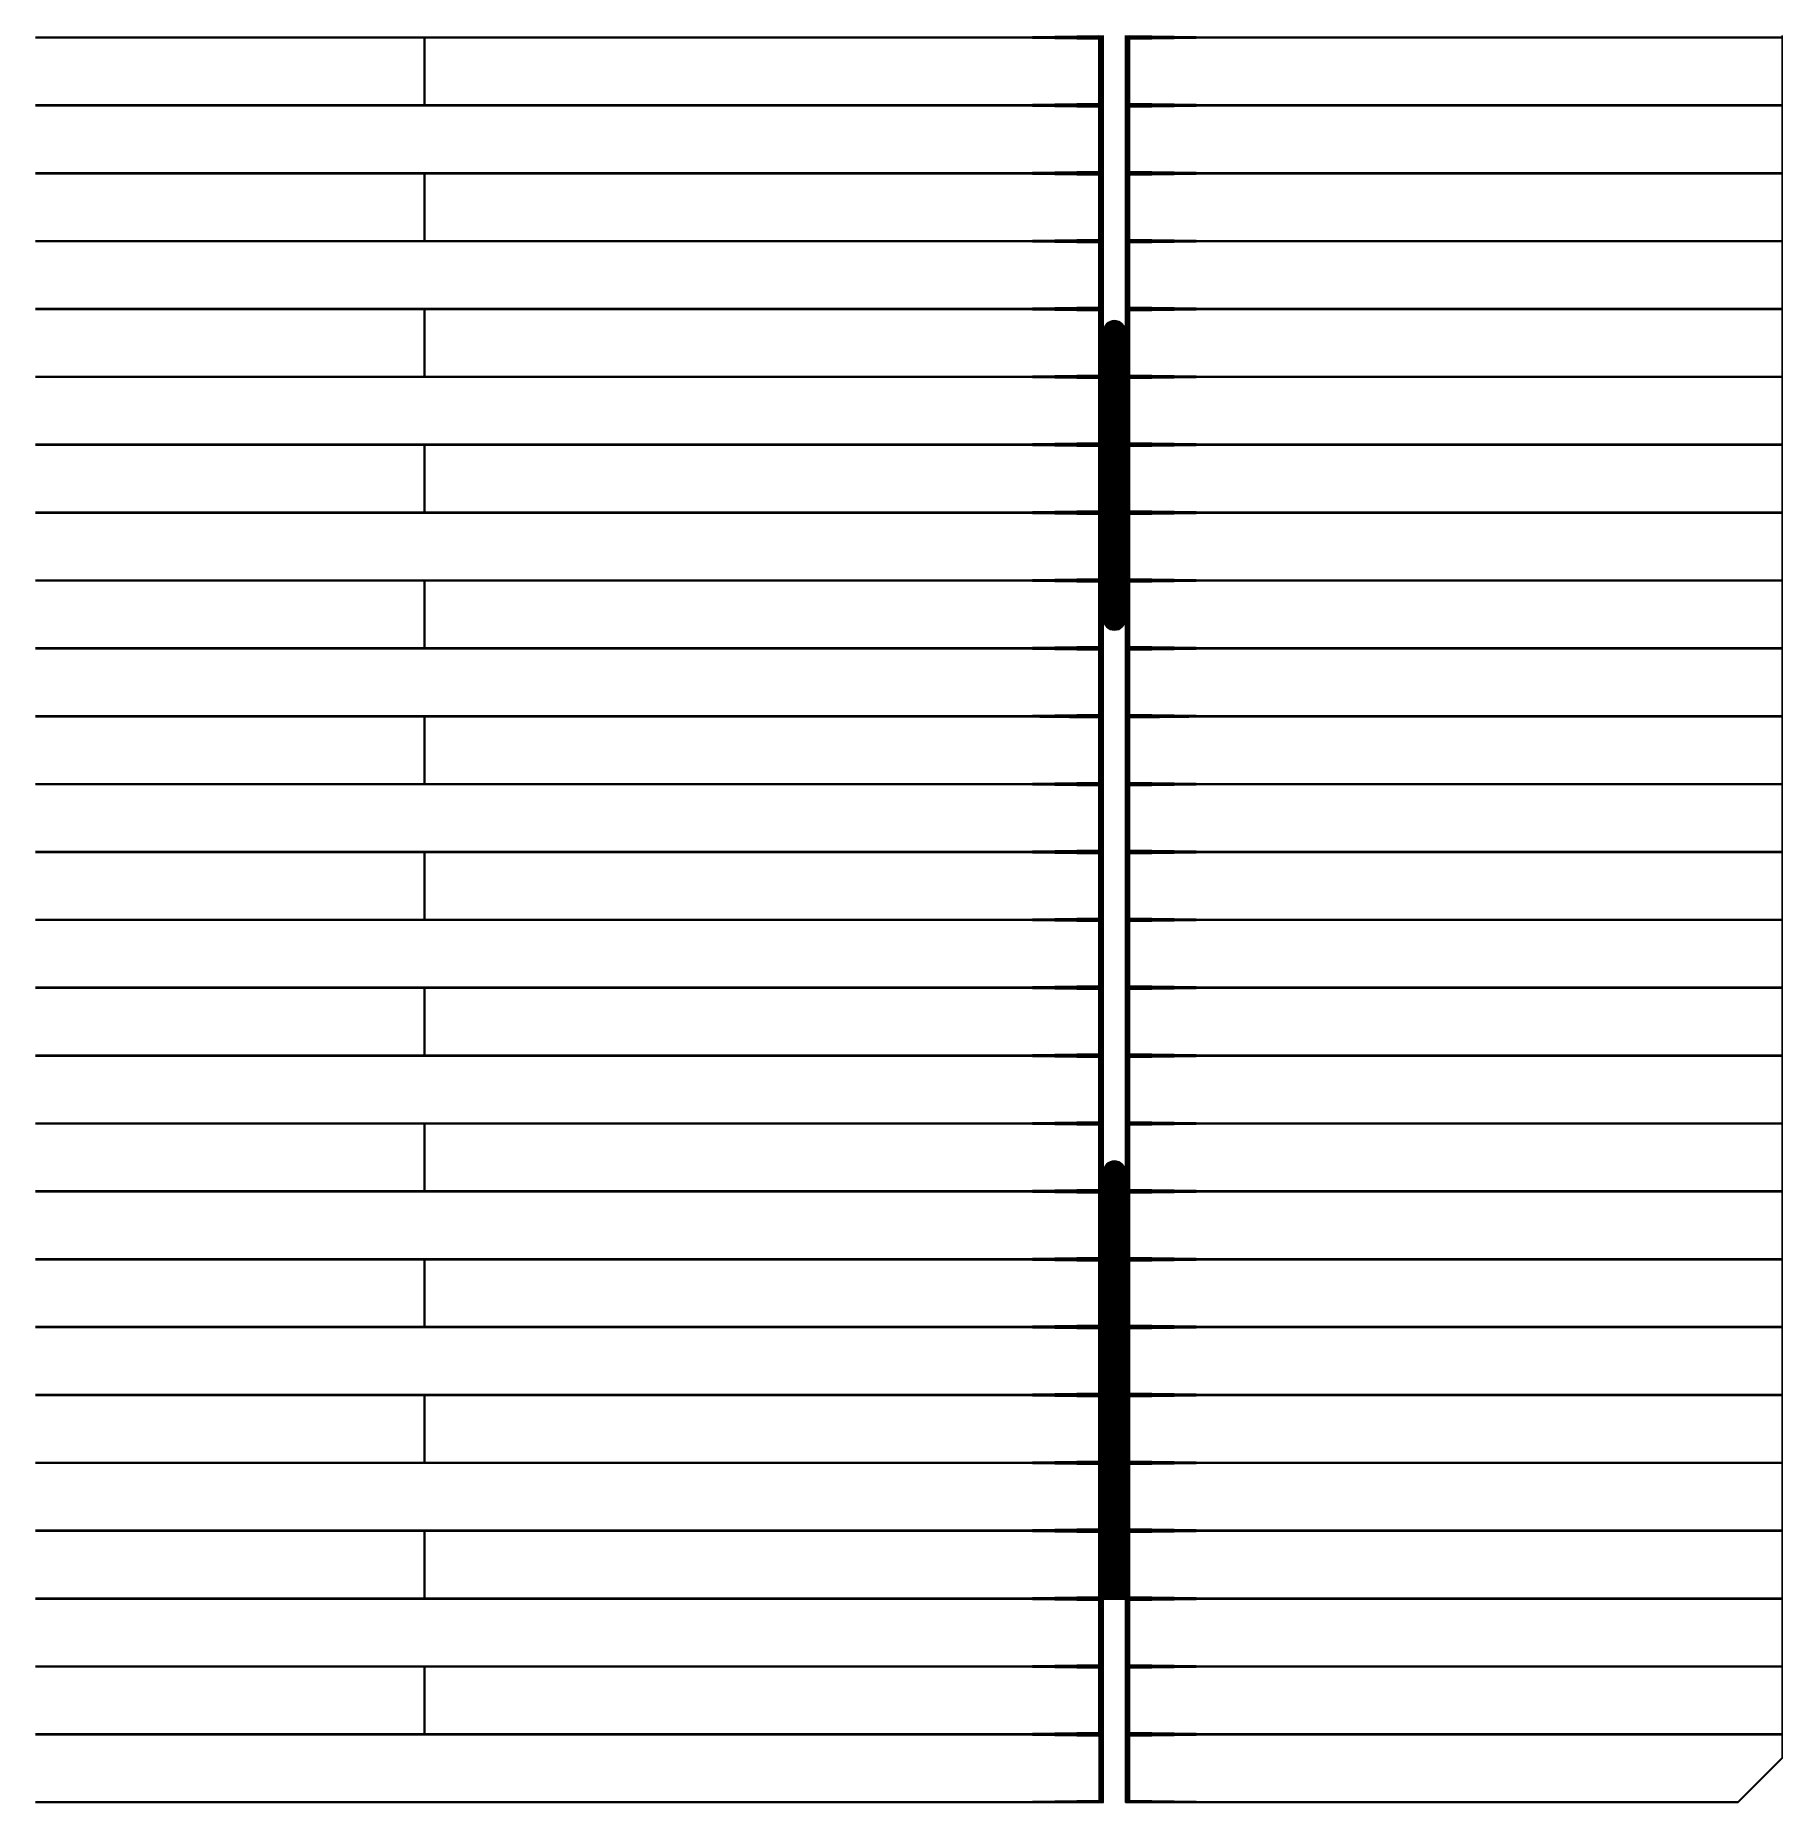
# Model space of a CAD drawing. Header units: millimetres. Extents: x 1263.9 to 1303.4, y 378.9 to 418.8.
import ezdxf

# ---------------------------------------------------------------- set-up
doc = ezdxf.new("R2010")
doc.units = ezdxf.units.MM
for name, color, linetype in [('主栅', 6, 'Continuous'), ('外围', 7, 'Continuous'), ('细栅', 7, 'Continuous')]:
    doc.layers.add(name, color=color, linetype=linetype)

msp = doc.modelspace()

# ---------------------------------------------------------------- linework, layer by layer
at = {"layer": '主栅', "color": 0}
for p, q in [((1287.927, 378.887), (1287.927, 418.847)), ((1287.937, 378.887), (1287.937, 418.847)), ((1287.947, 378.887), (1287.947, 418.847)), ((1287.957, 378.887), (1287.957, 418.847)), ((1287.967, 378.887), (1287.967, 418.847)), ((1287.977, 378.887), (1287.977, 418.847)), ((1287.987, 378.887), (1287.987, 418.847)), ((1287.997, 378.887), (1287.997, 418.847)), ((1288.007, 378.887), (1288.007, 418.847)), ((1288.517, 378.887), (1288.517, 418.847)), ((1288.527, 378.887), (1288.527, 418.847)), ((1288.537, 378.887), (1288.537, 418.847)), ((1288.547, 378.887), (1288.547, 418.847)), ((1288.557, 378.887), (1288.557, 418.847)), ((1288.567, 378.887), (1288.567, 418.847)), ((1288.577, 378.887), (1288.577, 418.847)), ((1288.587, 378.887), (1288.587, 418.847)), ((1288.597, 378.887), (1288.597, 418.847)), ((1288.607, 378.887), (1288.607, 418.847)), ((1287.917, 378.887), (1287.917, 378.937)), ((1287.917, 378.887), (1287.917, 378.937)), ((1288.617, 378.887), (1288.617, 378.937)), ((1288.617, 378.887), (1288.617, 378.937))]:
    msp.add_line(p, q, dxfattribs=at)
at = {"layer": '主栅', "color": 0, "lineweight": 0}
for p, q in [((1288.207, 412.39), (1288.207, 405.404)), ((1288.217, 412.392), (1288.217, 405.402)), ((1288.227, 412.394), (1288.227, 405.4)), ((1288.237, 412.395), (1288.237, 405.399)), ((1288.247, 412.396), (1288.247, 405.398)), ((1288.257, 412.397), (1288.257, 405.397)), ((1288.267, 412.397), (1288.267, 405.397)), ((1288.277, 412.397), (1288.277, 405.397)), ((1288.287, 412.396), (1288.287, 405.398)), ((1288.297, 412.395), (1288.297, 405.399)), ((1288.307, 412.394), (1288.307, 405.4)), ((1288.317, 412.392), (1288.317, 405.402)), ((1288.327, 412.39), (1288.327, 405.404)), ((1288.017, 412.147), (1288.017, 405.647)), ((1288.017, 412.147), (1288.017, 405.647)), ((1288.017, 412.147), (1288.017, 405.647)), ((1288.017, 412.147), (1288.017, 405.647)), ((1288.017, 412.147), (1288.017, 405.647)), ((1288.017, 412.147), (1288.017, 405.647)), ((1288.027, 412.217), (1288.027, 405.577)), ((1288.037, 412.245), (1288.037, 405.549)), ((1288.047, 412.266), (1288.047, 405.528)), ((1288.057, 412.283), (1288.057, 405.512)), ((1288.067, 412.297), (1288.067, 405.497)), ((1288.077, 412.31), (1288.077, 405.485)), ((1288.087, 412.321), (1288.087, 405.474)), ((1288.097, 412.33), (1288.097, 405.464)), ((1288.107, 412.339), (1288.107, 405.455)), ((1288.117, 412.347), (1288.117, 405.447)), ((1288.127, 412.354), (1288.127, 405.44)), ((1288.137, 412.361), (1288.137, 405.434)), ((1288.147, 412.366), (1288.147, 405.428)), ((1288.157, 412.372), (1288.157, 405.423)), ((1288.167, 412.376), (1288.167, 405.418)), ((1288.177, 412.38), (1288.177, 405.414)), ((1288.187, 412.384), (1288.187, 405.41)), ((1288.197, 412.387), (1288.197, 405.407)), ((1288.337, 412.387), (1288.337, 405.407)), ((1288.347, 412.384), (1288.347, 405.41)), ((1288.357, 412.38), (1288.357, 405.414)), ((1288.367, 412.376), (1288.367, 405.418)), ((1288.377, 412.372), (1288.377, 405.423)), ((1288.387, 412.366), (1288.387, 405.428)), ((1288.397, 412.361), (1288.397, 405.434)), ((1288.407, 412.354), (1288.407, 405.44)), ((1288.417, 412.347), (1288.417, 405.447)), ((1288.427, 412.339), (1288.427, 405.455)), ((1288.437, 412.33), (1288.437, 405.464)), ((1288.447, 412.321), (1288.447, 405.474)), ((1288.457, 412.31), (1288.457, 405.485)), ((1288.467, 412.297), (1288.467, 405.497)), ((1288.477, 412.283), (1288.477, 405.512)), ((1288.487, 412.266), (1288.487, 405.528)), ((1288.497, 412.245), (1288.497, 405.549)), ((1288.507, 412.217), (1288.507, 405.577)), ((1288.517, 412.147), (1288.517, 405.647)), ((1288.517, 412.147), (1288.517, 405.647)), ((1288.517, 405.647), (1288.517, 412.147)), ((1288.517, 405.647), (1288.517, 412.147)), ((1288.517, 405.647), (1288.517, 412.147)), ((1288.517, 405.647), (1288.517, 412.147)), ((1288.517, 405.647), (1288.517, 412.147)), ((1288.027, 393.217), (1288.027, 383.486)), ((1288.037, 393.245), (1288.037, 383.486)), ((1288.047, 393.266), (1288.047, 383.486)), ((1288.057, 393.283), (1288.057, 383.486)), ((1288.067, 393.297), (1288.067, 383.486)), ((1288.077, 393.31), (1288.077, 383.486)), ((1288.087, 393.321), (1288.087, 383.486)), ((1288.097, 393.33), (1288.097, 383.486)), ((1288.107, 393.339), (1288.107, 383.486)), ((1288.117, 393.347), (1288.117, 383.486)), ((1288.127, 393.354), (1288.127, 383.486)), ((1288.137, 393.361), (1288.137, 383.486)), ((1288.147, 393.366), (1288.147, 383.486)), ((1288.157, 393.372), (1288.157, 383.486)), ((1288.167, 393.376), (1288.167, 383.486)), ((1288.177, 393.38), (1288.177, 383.486)), ((1288.187, 393.384), (1288.187, 383.486)), ((1288.197, 393.387), (1288.197, 383.486)), ((1288.207, 393.39), (1288.207, 383.486)), ((1288.217, 393.392), (1288.217, 383.486)), ((1288.227, 393.394), (1288.227, 383.486)), ((1288.237, 393.395), (1288.237, 383.486)), ((1288.247, 393.396), (1288.247, 383.486)), ((1288.257, 393.397), (1288.257, 383.486)), ((1288.267, 393.397), (1288.267, 383.486)), ((1288.277, 393.397), (1288.277, 383.486)), ((1288.287, 393.396), (1288.287, 383.486)), ((1288.297, 393.395), (1288.297, 383.486)), ((1288.307, 393.394), (1288.307, 383.486)), ((1288.317, 393.392), (1288.317, 383.486)), ((1288.327, 393.39), (1288.327, 383.486)), ((1288.337, 393.387), (1288.337, 383.486)), ((1288.347, 393.384), (1288.347, 383.486)), ((1288.357, 393.38), (1288.357, 383.486)), ((1288.367, 393.376), (1288.367, 383.486)), ((1288.377, 393.372), (1288.377, 383.486)), ((1288.387, 393.366), (1288.387, 383.486)), ((1288.397, 393.361), (1288.397, 383.486)), ((1288.407, 393.354), (1288.407, 383.486)), ((1288.417, 393.347), (1288.417, 383.486)), ((1288.427, 393.339), (1288.427, 383.486)), ((1288.437, 393.33), (1288.437, 383.486)), ((1288.447, 393.321), (1288.447, 383.486)), ((1288.457, 393.31), (1288.457, 383.486)), ((1288.467, 393.297), (1288.467, 383.486)), ((1288.477, 393.283), (1288.477, 383.486)), ((1288.487, 393.266), (1288.487, 383.486)), ((1288.497, 393.245), (1288.497, 383.486)), ((1288.507, 393.217), (1288.507, 383.486)), ((1288.017, 393.147), (1288.017, 383.486)), ((1288.017, 393.147), (1288.017, 383.486)), ((1288.517, 393.147), (1288.517, 383.486)), ((1288.517, 383.486), (1288.517, 393.147)), ((1288.517, 383.486), (1288.517, 393.147))]:
    msp.add_line(p, q, dxfattribs=at)
msp.add_lwpolyline([(1288.517, 418.847), (1288.517, 412.147, 1), (1288.017, 412.147), (1288.017, 418.847)], format="xyb", dxfattribs=at)
msp.add_lwpolyline([(1288.517, 405.647), (1288.517, 393.147, 1), (1288.017, 393.147), (1288.017, 405.647, 1)], format="xyb", close=True, dxfattribs=at)
at = {"layer": '外围', "color": 1}
for p, q in [((1272.667, 418.798), (1272.667, 417.264)), ((1272.667, 415.729), (1272.667, 414.194)), ((1272.667, 412.66), (1272.667, 411.125)), ((1272.667, 409.59), (1272.667, 408.056)), ((1272.667, 406.521), (1272.667, 404.986)), ((1272.667, 403.452), (1272.667, 401.917)), ((1272.667, 400.382), (1272.667, 398.848)), ((1272.667, 397.313), (1272.667, 395.778)), ((1272.667, 394.244), (1272.667, 392.709)), ((1272.667, 391.174), (1272.667, 389.64)), ((1272.667, 388.105), (1272.667, 386.57)), ((1272.667, 385.036), (1272.667, 383.501)), ((1272.667, 381.966), (1272.667, 380.432))]:
    msp.add_line(p, q, dxfattribs=at)
at = {"layer": '外围'}
for p, q in [((1287.584, 378.897), (1287.917, 378.897)), ((1288.95, 378.897), (1288.617, 378.897))]:
    msp.add_line(p, q, dxfattribs=at)
for points in [[(1263.867, 418.808), (1272.667, 418.808), (1285.917, 418.808), (1287.917, 418.838), (1287.917, 418.847)], [(1263.867, 418.788), (1272.657, 418.788), (1272.657, 417.274), (1263.867, 417.274)], [(1287.584, 418.798), (1287.887, 418.798)], [(1288.95, 418.798), (1288.647, 418.798)], [(1263.867, 415.739), (1272.667, 415.739), (1285.917, 415.739), (1287.917, 415.769), (1287.917, 417.224), (1285.917, 417.254), (1272.667, 417.254), (1263.867, 417.254)], [(1287.584, 417.264), (1287.887, 417.264)], [(1288.95, 417.264), (1288.647, 417.264)], [(1263.867, 415.719), (1272.657, 415.719), (1272.657, 414.204), (1263.867, 414.204)], [(1287.584, 415.729), (1287.887, 415.729)], [(1288.95, 415.729), (1288.647, 415.729)], [(1263.867, 412.67), (1272.667, 412.67), (1285.917, 412.67), (1287.917, 412.7), (1287.917, 414.154), (1285.917, 414.184), (1272.667, 414.184), (1263.867, 414.184)], [(1287.584, 414.194), (1287.887, 414.194)], [(1288.95, 414.194), (1288.647, 414.194)], [(1263.867, 412.65), (1272.657, 412.65), (1272.657, 411.135), (1263.867, 411.135)], [(1287.584, 412.66), (1287.887, 412.66)], [(1288.95, 412.66), (1288.647, 412.66)], [(1263.867, 409.6), (1272.667, 409.6), (1285.917, 409.6), (1287.917, 409.63), (1287.917, 411.085), (1285.917, 411.115), (1272.667, 411.115), (1263.867, 411.115)], [(1287.584, 411.125), (1287.887, 411.125)], [(1288.95, 411.125), (1288.647, 411.125)], [(1287.584, 409.59), (1287.887, 409.59)], [(1288.95, 409.59), (1288.647, 409.59)], [(1263.867, 409.58), (1272.657, 409.58), (1272.657, 408.066), (1263.867, 408.066)], [(1263.867, 406.531), (1272.667, 406.531), (1285.917, 406.531), (1287.917, 406.561), (1287.917, 408.016), (1285.917, 408.046), (1272.667, 408.046), (1263.867, 408.046)], [(1287.584, 408.056), (1287.887, 408.056)], [(1288.95, 408.056), (1288.647, 408.056)], [(1263.867, 406.511), (1272.657, 406.511), (1272.657, 404.996), (1263.867, 404.996)], [(1287.584, 406.521), (1287.887, 406.521)], [(1288.95, 406.521), (1288.647, 406.521)], [(1263.867, 403.462), (1272.667, 403.462), (1285.917, 403.462), (1287.917, 403.492), (1287.917, 404.946), (1285.917, 404.976), (1272.667, 404.976), (1263.867, 404.976)], [(1287.584, 404.986), (1287.887, 404.986)], [(1288.95, 404.986), (1288.647, 404.986)], [(1263.867, 403.442), (1272.657, 403.442), (1272.657, 401.927), (1263.867, 401.927)], [(1287.584, 403.452), (1287.887, 403.452)], [(1288.95, 403.452), (1288.647, 403.452)], [(1263.867, 400.392), (1272.667, 400.392), (1285.917, 400.392), (1287.917, 400.422), (1287.917, 401.877), (1285.917, 401.907), (1272.667, 401.907), (1263.867, 401.907)], [(1287.584, 401.917), (1287.887, 401.917)], [(1288.95, 401.917), (1288.647, 401.917)], [(1263.867, 400.372), (1272.657, 400.372), (1272.657, 398.858), (1263.867, 398.858)], [(1287.584, 400.382), (1287.887, 400.382)], [(1288.95, 400.382), (1288.647, 400.382)], [(1263.867, 397.323), (1272.667, 397.323), (1285.917, 397.323), (1287.917, 397.353), (1287.917, 398.808), (1285.917, 398.838), (1272.667, 398.838), (1263.867, 398.838)], [(1287.584, 398.848), (1287.887, 398.848)], [(1288.95, 398.848), (1288.647, 398.848)], [(1263.867, 397.303), (1272.657, 397.303), (1272.657, 395.788), (1263.867, 395.788)], [(1287.584, 397.313), (1287.887, 397.313)], [(1288.95, 397.313), (1288.647, 397.313)], [(1263.867, 394.254), (1272.667, 394.254), (1285.917, 394.254), (1287.917, 394.284), (1287.917, 395.738), (1285.917, 395.768), (1272.667, 395.768), (1263.867, 395.768)], [(1287.584, 395.778), (1287.887, 395.778)], [(1288.95, 395.778), (1288.647, 395.778)], [(1263.867, 394.234), (1272.657, 394.234), (1272.657, 392.719), (1263.867, 392.719)], [(1287.584, 394.244), (1287.887, 394.244)], [(1288.95, 394.244), (1288.647, 394.244)], [(1263.867, 391.184), (1272.667, 391.184), (1285.917, 391.184), (1287.917, 391.214), (1287.917, 392.669), (1285.917, 392.699), (1272.667, 392.699), (1263.867, 392.699)], [(1287.584, 392.709), (1287.887, 392.709)], [(1288.95, 392.709), (1288.647, 392.709)], [(1263.867, 391.164), (1272.657, 391.164), (1272.657, 389.65), (1263.867, 389.65)], [(1287.584, 391.174), (1287.887, 391.174)], [(1288.95, 391.174), (1288.647, 391.174)], [(1263.867, 388.115), (1272.667, 388.115), (1285.917, 388.115), (1287.917, 388.145), (1287.917, 389.6), (1285.917, 389.63), (1272.667, 389.63), (1263.867, 389.63)], [(1287.584, 389.64), (1287.887, 389.64)], [(1288.95, 389.64), (1288.647, 389.64)], [(1263.867, 388.095), (1272.657, 388.095), (1272.657, 386.58), (1263.867, 386.58)], [(1287.584, 388.105), (1287.887, 388.105)], [(1288.95, 388.105), (1288.647, 388.105)], [(1263.867, 385.046), (1272.667, 385.046), (1285.917, 385.046), (1287.917, 385.076), (1287.917, 386.53), (1285.917, 386.56), (1272.667, 386.56), (1263.867, 386.56)], [(1287.584, 386.57), (1287.887, 386.57)], [(1288.95, 386.57), (1288.647, 386.57)], [(1263.867, 385.026), (1272.657, 385.026), (1272.657, 383.511), (1263.867, 383.511)], [(1287.584, 385.036), (1287.887, 385.036)], [(1288.95, 385.036), (1288.647, 385.036)], [(1263.867, 381.976), (1272.667, 381.976), (1285.917, 381.976), (1287.917, 382.006), (1287.917, 383.461), (1285.917, 383.491), (1272.667, 383.491), (1263.867, 383.491)], [(1287.584, 383.501), (1287.887, 383.501)], [(1288.95, 383.501), (1288.647, 383.501)], [(1263.867, 381.956), (1272.657, 381.956), (1272.657, 380.442), (1263.867, 380.442)], [(1287.584, 381.966), (1287.887, 381.966)], [(1288.95, 381.966), (1288.647, 381.966)], [(1287.584, 380.432), (1287.887, 380.432)], [(1288.95, 380.432), (1288.647, 380.432)]]:
    msp.add_lwpolyline(points, dxfattribs=at)
for points in [[(1287.917, 418.758), (1285.917, 418.788), (1272.677, 418.788), (1272.677, 417.274), (1285.917, 417.274), (1287.917, 417.304)], [(1287.917, 412.62), (1285.917, 412.65), (1272.677, 412.65), (1272.677, 411.135), (1285.917, 411.135), (1287.917, 411.165)], [(1287.917, 409.55), (1285.917, 409.58), (1272.677, 409.58), (1272.677, 408.066), (1285.917, 408.066), (1287.917, 408.096)], [(1287.917, 406.481), (1285.917, 406.511), (1272.677, 406.511), (1272.677, 404.996), (1285.917, 404.996), (1287.917, 405.026)], [(1287.917, 403.412), (1285.917, 403.442), (1272.677, 403.442), (1272.677, 401.927), (1285.917, 401.927), (1287.917, 401.957)], [(1287.917, 400.342), (1285.917, 400.372), (1272.677, 400.372), (1272.677, 398.858), (1285.917, 398.858), (1287.917, 398.888)], [(1287.917, 397.273), (1285.917, 397.303), (1272.677, 397.303), (1272.677, 395.788), (1285.917, 395.788), (1287.917, 395.818)], [(1287.917, 394.204), (1285.917, 394.234), (1272.677, 394.234), (1272.677, 392.719), (1285.917, 392.719), (1287.917, 392.749)], [(1287.917, 391.134), (1285.917, 391.164), (1272.677, 391.164), (1272.677, 389.65), (1285.917, 389.65), (1287.917, 389.68)], [(1287.917, 388.065), (1285.917, 388.095), (1272.677, 388.095), (1272.677, 386.58), (1285.917, 386.58), (1287.917, 386.61)], [(1287.917, 384.996), (1285.917, 385.026), (1272.677, 385.026), (1272.677, 383.511), (1285.917, 383.511), (1287.917, 383.541)], [(1287.917, 381.926), (1285.917, 381.956), (1272.677, 381.956), (1272.677, 380.442), (1285.917, 380.442), (1287.917, 380.472)]]:
    msp.add_lwpolyline(points, close=True, dxfattribs=at)
at = {"layer": '外围', "color": 3}
msp.add_lwpolyline([(1287.917, 415.689), (1285.917, 415.719), (1272.677, 415.719), (1272.677, 414.204), (1285.917, 414.204), (1287.917, 414.234)], close=True, dxfattribs=at)
at = {"layer": '细栅', "color": 1}
for p, q in [((1263.867, 418.798), (1285.917, 418.798)), ((1290.617, 418.798), (1303.357, 418.798)), ((1303.367, 379.897), (1303.367, 418.847)), ((1263.867, 417.264), (1285.917, 417.264)), ((1290.617, 417.264), (1303.357, 417.264)), ((1263.867, 415.729), (1285.917, 415.729)), ((1290.617, 415.729), (1303.357, 415.729)), ((1263.867, 414.194), (1285.917, 414.194)), ((1290.617, 414.194), (1303.357, 414.194)), ((1263.867, 412.66), (1285.917, 412.66)), ((1290.617, 412.66), (1303.357, 412.66)), ((1263.867, 411.125), (1285.917, 411.125)), ((1290.617, 411.125), (1303.357, 411.125)), ((1263.867, 409.59), (1285.917, 409.59)), ((1290.617, 409.59), (1303.357, 409.59)), ((1263.867, 408.056), (1285.917, 408.056)), ((1290.617, 408.056), (1303.357, 408.056)), ((1263.867, 406.521), (1285.917, 406.521)), ((1290.617, 406.521), (1303.357, 406.521)), ((1263.867, 404.986), (1285.917, 404.986)), ((1290.617, 404.986), (1303.357, 404.986)), ((1263.867, 403.452), (1285.917, 403.452)), ((1290.617, 403.452), (1303.357, 403.452)), ((1263.867, 401.917), (1285.917, 401.917)), ((1290.617, 401.917), (1303.357, 401.917)), ((1263.867, 400.382), (1285.917, 400.382)), ((1290.617, 400.382), (1303.357, 400.382)), ((1263.867, 398.848), (1285.917, 398.848)), ((1290.617, 398.848), (1303.357, 398.848)), ((1263.867, 397.313), (1285.917, 397.313)), ((1290.617, 397.313), (1303.357, 397.313)), ((1263.867, 395.778), (1285.917, 395.778)), ((1290.617, 395.778), (1303.357, 395.778)), ((1263.867, 394.244), (1285.917, 394.244)), ((1290.617, 394.244), (1303.357, 394.244)), ((1263.867, 392.709), (1285.917, 392.709)), ((1290.617, 392.709), (1303.357, 392.709)), ((1263.867, 391.174), (1285.917, 391.174)), ((1290.617, 391.174), (1303.357, 391.174)), ((1263.867, 389.64), (1285.917, 389.64)), ((1290.617, 389.64), (1303.357, 389.64)), ((1263.867, 388.105), (1285.917, 388.105)), ((1290.617, 388.105), (1303.357, 388.105)), ((1263.867, 386.57), (1285.917, 386.57)), ((1290.617, 386.57), (1303.357, 386.57)), ((1263.867, 385.036), (1285.917, 385.036)), ((1290.617, 385.036), (1303.357, 385.036)), ((1263.867, 383.501), (1285.917, 383.501)), ((1290.617, 383.501), (1303.357, 383.501)), ((1263.867, 381.966), (1285.917, 381.966)), ((1290.617, 381.966), (1303.357, 381.966)), ((1263.867, 380.432), (1285.917, 380.432)), ((1290.617, 380.432), (1303.357, 380.432)), ((1302.367, 378.897), (1303.367, 379.897)), ((1263.867, 378.897), (1285.917, 378.897)), ((1290.617, 378.897), (1302.367, 378.897))]:
    msp.add_line(p, q, dxfattribs=at)
at = {"layer": '细栅', "lineweight": 0}
for p, q in [((1287.917, 418.838), (1287.917, 418.828)), ((1288.617, 418.838), (1288.617, 418.828)), ((1287.917, 418.768), (1287.917, 418.758)), ((1288.617, 418.768), (1288.617, 418.758)), ((1287.917, 417.304), (1287.917, 417.294)), ((1287.917, 417.234), (1287.917, 417.224)), ((1288.617, 417.304), (1288.617, 417.294)), ((1288.617, 417.234), (1288.617, 417.224)), ((1287.917, 415.769), (1287.917, 415.759)), ((1287.917, 415.699), (1287.917, 415.689)), ((1288.617, 415.769), (1288.617, 415.759)), ((1288.617, 415.699), (1288.617, 415.689)), ((1287.917, 414.234), (1287.917, 414.224)), ((1287.917, 414.164), (1287.917, 414.154)), ((1288.617, 414.234), (1288.617, 414.224)), ((1288.617, 414.164), (1288.617, 414.154)), ((1287.917, 412.7), (1287.917, 412.69)), ((1287.917, 412.63), (1287.917, 412.62)), ((1288.617, 412.7), (1288.617, 412.69)), ((1288.617, 412.63), (1288.617, 412.62)), ((1287.917, 411.165), (1287.917, 411.155)), ((1287.917, 411.095), (1287.917, 411.085)), ((1288.617, 411.165), (1288.617, 411.155)), ((1288.617, 411.095), (1288.617, 411.085)), ((1287.917, 409.63), (1287.917, 409.62)), ((1288.617, 409.63), (1288.617, 409.62)), ((1287.917, 409.56), (1287.917, 409.55)), ((1288.617, 409.56), (1288.617, 409.55)), ((1287.917, 408.096), (1287.917, 408.086)), ((1287.917, 408.026), (1287.917, 408.016)), ((1288.617, 408.096), (1288.617, 408.086)), ((1288.617, 408.026), (1288.617, 408.016)), ((1287.917, 406.561), (1287.917, 406.551)), ((1287.917, 406.491), (1287.917, 406.481)), ((1288.617, 406.561), (1288.617, 406.551)), ((1288.617, 406.491), (1288.617, 406.481)), ((1287.917, 405.026), (1287.917, 405.016)), ((1287.917, 404.956), (1287.917, 404.946)), ((1288.617, 405.026), (1288.617, 405.016)), ((1288.617, 404.956), (1288.617, 404.946)), ((1287.917, 403.492), (1287.917, 403.482)), ((1287.917, 403.422), (1287.917, 403.412)), ((1288.617, 403.492), (1288.617, 403.482)), ((1288.617, 403.422), (1288.617, 403.412)), ((1287.917, 401.957), (1287.917, 401.947)), ((1287.917, 401.887), (1287.917, 401.877)), ((1288.617, 401.957), (1288.617, 401.947)), ((1288.617, 401.887), (1288.617, 401.877)), ((1287.917, 400.422), (1287.917, 400.412)), ((1288.617, 400.422), (1288.617, 400.412)), ((1287.917, 400.352), (1287.917, 400.342)), ((1288.617, 400.352), (1288.617, 400.342)), ((1287.917, 398.888), (1287.917, 398.878)), ((1287.917, 398.818), (1287.917, 398.808)), ((1288.617, 398.888), (1288.617, 398.878)), ((1288.617, 398.818), (1288.617, 398.808)), ((1287.917, 397.353), (1287.917, 397.343)), ((1287.917, 397.283), (1287.917, 397.273)), ((1288.617, 397.353), (1288.617, 397.343)), ((1288.617, 397.283), (1288.617, 397.273)), ((1287.917, 395.818), (1287.917, 395.808)), ((1287.917, 395.748), (1287.917, 395.738)), ((1288.617, 395.818), (1288.617, 395.808)), ((1288.617, 395.748), (1288.617, 395.738)), ((1287.917, 394.284), (1287.917, 394.274)), ((1287.917, 394.214), (1287.917, 394.204)), ((1288.617, 394.284), (1288.617, 394.274)), ((1288.617, 394.214), (1288.617, 394.204)), ((1287.917, 392.749), (1287.917, 392.739)), ((1287.917, 392.679), (1287.917, 392.669)), ((1288.617, 392.749), (1288.617, 392.739)), ((1288.617, 392.679), (1288.617, 392.669)), ((1287.917, 391.214), (1287.917, 391.204)), ((1288.617, 391.214), (1288.617, 391.204)), ((1287.917, 391.144), (1287.917, 391.134)), ((1288.617, 391.144), (1288.617, 391.134)), ((1287.917, 389.68), (1287.917, 389.67)), ((1288.617, 389.68), (1288.617, 389.67)), ((1287.917, 389.61), (1287.917, 389.6)), ((1288.617, 389.61), (1288.617, 389.6)), ((1287.917, 388.145), (1287.917, 388.135)), ((1287.917, 388.075), (1287.917, 388.065)), ((1288.617, 388.145), (1288.617, 388.135)), ((1288.617, 388.075), (1288.617, 388.065)), ((1287.917, 386.61), (1287.917, 386.6)), ((1287.917, 386.54), (1287.917, 386.53)), ((1288.617, 386.61), (1288.617, 386.6)), ((1288.617, 386.54), (1288.617, 386.53)), ((1287.917, 385.076), (1287.917, 385.066)), ((1287.917, 385.006), (1287.917, 384.996)), ((1288.617, 385.076), (1288.617, 385.066)), ((1288.617, 385.006), (1288.617, 384.996)), ((1287.917, 383.541), (1287.917, 383.531)), ((1287.917, 383.471), (1287.917, 383.461)), ((1288.617, 383.541), (1288.617, 383.531)), ((1288.617, 383.471), (1288.617, 383.461)), ((1287.917, 382.006), (1287.917, 381.996)), ((1287.917, 381.936), (1287.917, 381.926)), ((1288.617, 382.006), (1288.617, 381.996)), ((1288.617, 381.936), (1288.617, 381.926)), ((1287.917, 380.472), (1287.917, 380.462)), ((1288.617, 380.472), (1288.617, 380.462)), ((1287.917, 380.402), (1287.917, 380.392)), ((1288.617, 380.402), (1288.617, 380.392)), ((1285.917, 378.897), (1287.917, 378.927)), ((1286.584, 378.897), (1287.917, 378.917)), ((1287.251, 378.897), (1287.917, 378.907)), ((1287.917, 378.937), (1287.917, 378.887)), ((1288.617, 378.937), (1288.617, 378.887)), ((1290.617, 378.897), (1288.617, 378.927)), ((1289.95, 378.897), (1288.617, 378.917)), ((1289.284, 378.897), (1288.617, 378.907))]:
    msp.add_line(p, q, dxfattribs=at)
for points in [[(1263.867, 378.887), (1285.917, 378.887), (1287.917, 378.887), (1288.017, 378.887), (1288.017, 383.486), (1288.517, 383.486), (1288.517, 378.887), (1288.617, 378.887), (1290.617, 378.887), (1302.371, 378.887), (1303.377, 379.893), (1303.377, 418.847)], [(1303.357, 418.847), (1303.357, 418.808), (1290.617, 418.808), (1288.617, 418.838), (1288.617, 418.847)], [(1263.867, 380.422), (1285.917, 380.422), (1287.917, 380.392), (1287.917, 378.937), (1285.917, 378.907), (1263.867, 378.907)]]:
    msp.add_lwpolyline(points, dxfattribs=at)
at = {"layer": '细栅'}
for points in [[(1285.917, 418.798), (1287.917, 418.828), (1287.917, 418.768)], [(1286.584, 418.798), (1287.907, 418.778), (1287.907, 418.818)], [(1287.251, 418.798), (1287.897, 418.808), (1287.897, 418.788)], [(1287.897, 418.788), (1287.897, 418.808)], [(1287.907, 418.818), (1287.907, 418.778)], [(1287.917, 418.768), (1287.917, 418.828)], [(1290.617, 418.798), (1288.617, 418.828), (1288.617, 418.768)], [(1288.617, 418.768), (1288.617, 418.828)], [(1289.95, 418.798), (1288.627, 418.778), (1288.627, 418.818)], [(1288.627, 418.818), (1288.627, 418.778)], [(1289.284, 418.798), (1288.637, 418.808), (1288.637, 418.788)], [(1288.637, 418.788), (1288.637, 418.808)], [(1285.917, 417.264), (1287.917, 417.294), (1287.917, 417.234)], [(1286.584, 417.264), (1287.907, 417.244), (1287.907, 417.283)], [(1287.251, 417.264), (1287.897, 417.273), (1287.897, 417.254)], [(1287.897, 417.254), (1287.897, 417.273)], [(1287.907, 417.283), (1287.907, 417.244)], [(1287.917, 417.234), (1287.917, 417.294)], [(1290.617, 417.264), (1288.617, 417.294), (1288.617, 417.234)], [(1288.617, 417.234), (1288.617, 417.294)], [(1289.95, 417.264), (1288.627, 417.244), (1288.627, 417.283)], [(1288.627, 417.283), (1288.627, 417.244)], [(1289.284, 417.264), (1288.637, 417.273), (1288.637, 417.254)], [(1288.637, 417.254), (1288.637, 417.273)], [(1285.917, 415.729), (1287.917, 415.759), (1287.917, 415.699)], [(1286.584, 415.729), (1287.907, 415.709), (1287.907, 415.749)], [(1287.251, 415.729), (1287.897, 415.739), (1287.897, 415.719)], [(1287.897, 415.719), (1287.897, 415.739)], [(1287.907, 415.749), (1287.907, 415.709)], [(1287.917, 415.699), (1287.917, 415.759)], [(1290.617, 415.729), (1288.617, 415.759), (1288.617, 415.699)], [(1288.617, 415.699), (1288.617, 415.759)], [(1289.95, 415.729), (1288.627, 415.709), (1288.627, 415.749)], [(1288.627, 415.749), (1288.627, 415.709)], [(1289.284, 415.729), (1288.637, 415.739), (1288.637, 415.719)], [(1288.637, 415.719), (1288.637, 415.739)], [(1285.917, 414.194), (1287.917, 414.224), (1287.917, 414.164)], [(1286.584, 414.194), (1287.907, 414.174), (1287.907, 414.214)], [(1287.251, 414.194), (1287.897, 414.204), (1287.897, 414.185)], [(1287.897, 414.185), (1287.897, 414.204)], [(1287.907, 414.214), (1287.907, 414.174)], [(1287.917, 414.164), (1287.917, 414.224)], [(1290.617, 414.194), (1288.617, 414.224), (1288.617, 414.164)], [(1288.617, 414.164), (1288.617, 414.224)], [(1289.95, 414.194), (1288.627, 414.174), (1288.627, 414.214)], [(1288.627, 414.214), (1288.627, 414.174)], [(1289.284, 414.194), (1288.637, 414.204), (1288.637, 414.185)], [(1288.637, 414.185), (1288.637, 414.204)], [(1285.917, 412.66), (1287.917, 412.69), (1287.917, 412.63)], [(1286.584, 412.66), (1287.907, 412.64), (1287.907, 412.679)], [(1287.251, 412.66), (1287.897, 412.669), (1287.897, 412.65)], [(1287.897, 412.65), (1287.897, 412.669)], [(1287.907, 412.679), (1287.907, 412.64)], [(1287.917, 412.63), (1287.917, 412.69)], [(1290.617, 412.66), (1288.617, 412.69), (1288.617, 412.63)], [(1288.617, 412.63), (1288.617, 412.69)], [(1289.95, 412.66), (1288.627, 412.64), (1288.627, 412.679)], [(1288.627, 412.679), (1288.627, 412.64)], [(1289.284, 412.66), (1288.637, 412.669), (1288.637, 412.65)], [(1288.637, 412.65), (1288.637, 412.669)], [(1285.917, 411.125), (1287.917, 411.155), (1287.917, 411.095)], [(1286.584, 411.125), (1287.907, 411.105), (1287.907, 411.145)], [(1287.251, 411.125), (1287.897, 411.135), (1287.897, 411.115)], [(1287.897, 411.115), (1287.897, 411.135)], [(1287.907, 411.145), (1287.907, 411.105)], [(1287.917, 411.095), (1287.917, 411.155)], [(1290.617, 411.125), (1288.617, 411.155), (1288.617, 411.095)], [(1288.617, 411.095), (1288.617, 411.155)], [(1289.95, 411.125), (1288.627, 411.105), (1288.627, 411.145)], [(1288.627, 411.145), (1288.627, 411.105)], [(1289.284, 411.125), (1288.637, 411.135), (1288.637, 411.115)], [(1288.637, 411.115), (1288.637, 411.135)], [(1285.917, 409.59), (1287.917, 409.62), (1287.917, 409.56)], [(1286.584, 409.59), (1287.907, 409.57), (1287.907, 409.61)], [(1287.251, 409.59), (1287.897, 409.6), (1287.897, 409.581)], [(1287.897, 409.581), (1287.897, 409.6)], [(1287.907, 409.61), (1287.907, 409.57)], [(1287.917, 409.56), (1287.917, 409.62)], [(1290.617, 409.59), (1288.617, 409.62), (1288.617, 409.56)], [(1288.617, 409.56), (1288.617, 409.62)], [(1289.95, 409.59), (1288.627, 409.57), (1288.627, 409.61)], [(1288.627, 409.61), (1288.627, 409.57)], [(1289.284, 409.59), (1288.637, 409.6), (1288.637, 409.581)], [(1288.637, 409.581), (1288.637, 409.6)], [(1285.917, 408.056), (1287.917, 408.086), (1287.917, 408.026)], [(1286.584, 408.056), (1287.907, 408.036), (1287.907, 408.075)], [(1287.251, 408.056), (1287.897, 408.065), (1287.897, 408.046)], [(1287.897, 408.046), (1287.897, 408.065)], [(1287.907, 408.075), (1287.907, 408.036)], [(1287.917, 408.026), (1287.917, 408.086)], [(1290.617, 408.056), (1288.617, 408.086), (1288.617, 408.026)], [(1288.617, 408.026), (1288.617, 408.086)], [(1289.95, 408.056), (1288.627, 408.036), (1288.627, 408.075)], [(1288.627, 408.075), (1288.627, 408.036)], [(1289.284, 408.056), (1288.637, 408.065), (1288.637, 408.046)], [(1288.637, 408.046), (1288.637, 408.065)], [(1285.917, 406.521), (1287.917, 406.551), (1287.917, 406.491)], [(1286.584, 406.521), (1287.907, 406.501), (1287.907, 406.541)], [(1287.251, 406.521), (1287.897, 406.531), (1287.897, 406.511)], [(1287.897, 406.511), (1287.897, 406.531)], [(1287.907, 406.541), (1287.907, 406.501)], [(1287.917, 406.491), (1287.917, 406.551)], [(1290.617, 406.521), (1288.617, 406.551), (1288.617, 406.491)], [(1288.617, 406.491), (1288.617, 406.551)], [(1289.95, 406.521), (1288.627, 406.501), (1288.627, 406.541)], [(1288.627, 406.541), (1288.627, 406.501)], [(1289.284, 406.521), (1288.637, 406.531), (1288.637, 406.511)], [(1288.637, 406.511), (1288.637, 406.531)], [(1285.917, 404.986), (1287.917, 405.016), (1287.917, 404.956)], [(1286.584, 404.986), (1287.907, 404.966), (1287.907, 405.006)], [(1287.251, 404.986), (1287.897, 404.996), (1287.897, 404.977)], [(1287.897, 404.977), (1287.897, 404.996)], [(1287.907, 405.006), (1287.907, 404.966)], [(1287.917, 404.956), (1287.917, 405.016)], [(1290.617, 404.986), (1288.617, 405.016), (1288.617, 404.956)], [(1288.617, 404.956), (1288.617, 405.016)], [(1289.95, 404.986), (1288.627, 404.966), (1288.627, 405.006)], [(1288.627, 405.006), (1288.627, 404.966)], [(1289.284, 404.986), (1288.637, 404.996), (1288.637, 404.977)], [(1288.637, 404.977), (1288.637, 404.996)], [(1285.917, 403.452), (1287.917, 403.482), (1287.917, 403.422)], [(1286.584, 403.452), (1287.907, 403.432), (1287.907, 403.471)], [(1287.251, 403.452), (1287.897, 403.461), (1287.897, 403.442)], [(1287.897, 403.442), (1287.897, 403.461)], [(1287.907, 403.471), (1287.907, 403.432)], [(1287.917, 403.422), (1287.917, 403.482)], [(1290.617, 403.452), (1288.617, 403.482), (1288.617, 403.422)], [(1288.617, 403.422), (1288.617, 403.482)], [(1289.95, 403.452), (1288.627, 403.432), (1288.627, 403.471)], [(1288.627, 403.471), (1288.627, 403.432)], [(1289.284, 403.452), (1288.637, 403.461), (1288.637, 403.442)], [(1288.637, 403.442), (1288.637, 403.461)], [(1285.917, 401.917), (1287.917, 401.947), (1287.917, 401.887)], [(1286.584, 401.917), (1287.907, 401.897), (1287.907, 401.937)], [(1287.251, 401.917), (1287.897, 401.927), (1287.897, 401.907)], [(1287.897, 401.907), (1287.897, 401.927)], [(1287.907, 401.937), (1287.907, 401.897)], [(1287.917, 401.887), (1287.917, 401.947)], [(1290.617, 401.917), (1288.617, 401.947), (1288.617, 401.887)], [(1288.617, 401.887), (1288.617, 401.947)], [(1289.95, 401.917), (1288.627, 401.897), (1288.627, 401.937)], [(1288.627, 401.937), (1288.627, 401.897)], [(1289.284, 401.917), (1288.637, 401.927), (1288.637, 401.907)], [(1288.637, 401.907), (1288.637, 401.927)], [(1285.917, 400.382), (1287.917, 400.412), (1287.917, 400.352)], [(1286.584, 400.382), (1287.907, 400.362), (1287.907, 400.402)], [(1287.907, 400.402), (1287.907, 400.362)], [(1287.917, 400.352), (1287.917, 400.412)], [(1290.617, 400.382), (1288.617, 400.412), (1288.617, 400.352)], [(1288.617, 400.352), (1288.617, 400.412)], [(1289.95, 400.382), (1288.627, 400.362), (1288.627, 400.402)], [(1288.627, 400.402), (1288.627, 400.362)], [(1287.251, 400.382), (1287.897, 400.392), (1287.897, 400.373)], [(1287.897, 400.373), (1287.897, 400.392)], [(1289.284, 400.382), (1288.637, 400.392), (1288.637, 400.373)], [(1288.637, 400.373), (1288.637, 400.392)], [(1285.917, 398.848), (1287.917, 398.878), (1287.917, 398.818)], [(1286.584, 398.848), (1287.907, 398.828), (1287.907, 398.868)], [(1287.251, 398.848), (1287.897, 398.857), (1287.897, 398.838)], [(1287.897, 398.838), (1287.897, 398.857)], [(1287.907, 398.868), (1287.907, 398.828)], [(1287.917, 398.818), (1287.917, 398.878)], [(1290.617, 398.848), (1288.617, 398.878), (1288.617, 398.818)], [(1288.617, 398.818), (1288.617, 398.878)], [(1289.95, 398.848), (1288.627, 398.828), (1288.627, 398.868)], [(1288.627, 398.868), (1288.627, 398.828)], [(1289.284, 398.848), (1288.637, 398.857), (1288.637, 398.838)], [(1288.637, 398.838), (1288.637, 398.857)], [(1285.917, 397.313), (1287.917, 397.343), (1287.917, 397.283)], [(1286.584, 397.313), (1287.907, 397.293), (1287.907, 397.333)], [(1287.251, 397.313), (1287.897, 397.323), (1287.897, 397.303)], [(1287.897, 397.303), (1287.897, 397.323)], [(1287.907, 397.333), (1287.907, 397.293)], [(1287.917, 397.283), (1287.917, 397.343)], [(1290.617, 397.313), (1288.617, 397.343), (1288.617, 397.283)], [(1288.617, 397.283), (1288.617, 397.343)], [(1289.95, 397.313), (1288.627, 397.293), (1288.627, 397.333)], [(1288.627, 397.333), (1288.627, 397.293)], [(1289.284, 397.313), (1288.637, 397.323), (1288.637, 397.303)], [(1288.637, 397.303), (1288.637, 397.323)], [(1285.917, 395.778), (1287.917, 395.808), (1287.917, 395.748)], [(1286.584, 395.778), (1287.907, 395.759), (1287.907, 395.798)], [(1287.251, 395.778), (1287.897, 395.788), (1287.897, 395.769)], [(1287.897, 395.769), (1287.897, 395.788)], [(1287.907, 395.798), (1287.907, 395.759)], [(1287.917, 395.748), (1287.917, 395.808)], [(1290.617, 395.778), (1288.617, 395.808), (1288.617, 395.748)], [(1288.617, 395.748), (1288.617, 395.808)], [(1289.95, 395.778), (1288.627, 395.759), (1288.627, 395.798)], [(1288.627, 395.798), (1288.627, 395.759)], [(1289.284, 395.778), (1288.637, 395.788), (1288.637, 395.769)], [(1288.637, 395.769), (1288.637, 395.788)], [(1285.917, 394.244), (1287.917, 394.274), (1287.917, 394.214)], [(1286.584, 394.244), (1287.907, 394.224), (1287.907, 394.264)], [(1287.251, 394.244), (1287.897, 394.253), (1287.897, 394.234)], [(1287.897, 394.234), (1287.897, 394.253)], [(1287.907, 394.264), (1287.907, 394.224)], [(1287.917, 394.214), (1287.917, 394.274)], [(1290.617, 394.244), (1288.617, 394.274), (1288.617, 394.214)], [(1288.617, 394.214), (1288.617, 394.274)], [(1289.95, 394.244), (1288.627, 394.224), (1288.627, 394.264)], [(1288.627, 394.264), (1288.627, 394.224)], [(1289.284, 394.244), (1288.637, 394.253), (1288.637, 394.234)], [(1288.637, 394.234), (1288.637, 394.253)], [(1285.917, 392.709), (1287.917, 392.739), (1287.917, 392.679)], [(1286.584, 392.709), (1287.907, 392.689), (1287.907, 392.729)], [(1287.251, 392.709), (1287.897, 392.719), (1287.897, 392.699)], [(1287.897, 392.699), (1287.897, 392.719)], [(1287.907, 392.729), (1287.907, 392.689)], [(1287.917, 392.679), (1287.917, 392.739)], [(1290.617, 392.709), (1288.617, 392.739), (1288.617, 392.679)], [(1288.617, 392.679), (1288.617, 392.739)], [(1289.95, 392.709), (1288.627, 392.689), (1288.627, 392.729)], [(1288.627, 392.729), (1288.627, 392.689)], [(1289.284, 392.709), (1288.637, 392.719), (1288.637, 392.699)], [(1288.637, 392.699), (1288.637, 392.719)], [(1285.917, 391.174), (1287.917, 391.204), (1287.917, 391.144)], [(1286.584, 391.174), (1287.907, 391.155), (1287.907, 391.194)], [(1287.251, 391.174), (1287.897, 391.184), (1287.897, 391.165)], [(1287.897, 391.165), (1287.897, 391.184)], [(1287.907, 391.194), (1287.907, 391.155)], [(1287.917, 391.144), (1287.917, 391.204)], [(1290.617, 391.174), (1288.617, 391.204), (1288.617, 391.144)], [(1288.617, 391.144), (1288.617, 391.204)], [(1289.95, 391.174), (1288.627, 391.155), (1288.627, 391.194)], [(1288.627, 391.194), (1288.627, 391.155)], [(1289.284, 391.174), (1288.637, 391.184), (1288.637, 391.165)], [(1288.637, 391.165), (1288.637, 391.184)], [(1285.917, 389.64), (1287.917, 389.67), (1287.917, 389.61)], [(1286.584, 389.64), (1287.907, 389.62), (1287.907, 389.66)], [(1287.251, 389.64), (1287.897, 389.649), (1287.897, 389.63)], [(1287.897, 389.63), (1287.897, 389.649)], [(1287.907, 389.66), (1287.907, 389.62)], [(1287.917, 389.61), (1287.917, 389.67)], [(1290.617, 389.64), (1288.617, 389.67), (1288.617, 389.61)], [(1288.617, 389.61), (1288.617, 389.67)], [(1289.95, 389.64), (1288.627, 389.62), (1288.627, 389.66)], [(1288.627, 389.66), (1288.627, 389.62)], [(1289.284, 389.64), (1288.637, 389.649), (1288.637, 389.63)], [(1288.637, 389.63), (1288.637, 389.649)], [(1285.917, 388.105), (1287.917, 388.135), (1287.917, 388.075)], [(1286.584, 388.105), (1287.907, 388.085), (1287.907, 388.125)], [(1287.251, 388.105), (1287.897, 388.115), (1287.897, 388.095)], [(1287.897, 388.095), (1287.897, 388.115)], [(1287.907, 388.125), (1287.907, 388.085)], [(1287.917, 388.075), (1287.917, 388.135)], [(1290.617, 388.105), (1288.617, 388.135), (1288.617, 388.075)], [(1288.617, 388.075), (1288.617, 388.135)], [(1289.95, 388.105), (1288.627, 388.085), (1288.627, 388.125)], [(1288.627, 388.125), (1288.627, 388.085)], [(1289.284, 388.105), (1288.637, 388.115), (1288.637, 388.095)], [(1288.637, 388.095), (1288.637, 388.115)], [(1285.917, 386.57), (1287.917, 386.6), (1287.917, 386.54)], [(1286.584, 386.57), (1287.907, 386.551), (1287.907, 386.59)], [(1287.251, 386.57), (1287.897, 386.58), (1287.897, 386.561)], [(1287.897, 386.561), (1287.897, 386.58)], [(1287.907, 386.59), (1287.907, 386.551)], [(1287.917, 386.54), (1287.917, 386.6)], [(1290.617, 386.57), (1288.617, 386.6), (1288.617, 386.54)], [(1288.617, 386.54), (1288.617, 386.6)], [(1289.95, 386.57), (1288.627, 386.551), (1288.627, 386.59)], [(1288.627, 386.59), (1288.627, 386.551)], [(1289.284, 386.57), (1288.637, 386.58), (1288.637, 386.561)], [(1288.637, 386.561), (1288.637, 386.58)], [(1285.917, 385.036), (1287.917, 385.066), (1287.917, 385.006)], [(1286.584, 385.036), (1287.907, 385.016), (1287.907, 385.056)], [(1287.251, 385.036), (1287.897, 385.045), (1287.897, 385.026)], [(1287.897, 385.026), (1287.897, 385.045)], [(1287.907, 385.056), (1287.907, 385.016)], [(1287.917, 385.006), (1287.917, 385.066)], [(1290.617, 385.036), (1288.617, 385.066), (1288.617, 385.006)], [(1288.617, 385.006), (1288.617, 385.066)], [(1289.95, 385.036), (1288.627, 385.016), (1288.627, 385.056)], [(1288.627, 385.056), (1288.627, 385.016)], [(1289.284, 385.036), (1288.637, 385.045), (1288.637, 385.026)], [(1288.637, 385.026), (1288.637, 385.045)], [(1285.917, 383.501), (1287.917, 383.531), (1287.917, 383.471)], [(1286.584, 383.501), (1287.907, 383.481), (1287.907, 383.521)], [(1287.251, 383.501), (1287.897, 383.511), (1287.897, 383.491)], [(1287.897, 383.491), (1287.897, 383.511)], [(1287.907, 383.521), (1287.907, 383.481)], [(1287.917, 383.471), (1287.917, 383.531)], [(1290.617, 383.501), (1288.617, 383.531), (1288.617, 383.471)], [(1288.617, 383.471), (1288.617, 383.531)], [(1289.95, 383.501), (1288.627, 383.481), (1288.627, 383.521)], [(1288.627, 383.521), (1288.627, 383.481)], [(1289.284, 383.501), (1288.637, 383.511), (1288.637, 383.491)], [(1288.637, 383.491), (1288.637, 383.511)], [(1285.917, 381.966), (1287.917, 381.996), (1287.917, 381.936)], [(1286.584, 381.966), (1287.907, 381.947), (1287.907, 381.986)], [(1287.251, 381.966), (1287.897, 381.976), (1287.897, 381.957)], [(1287.897, 381.957), (1287.897, 381.976)], [(1287.907, 381.986), (1287.907, 381.947)], [(1287.917, 381.936), (1287.917, 381.996)], [(1290.617, 381.966), (1288.617, 381.996), (1288.617, 381.936)], [(1288.617, 381.936), (1288.617, 381.996)], [(1289.95, 381.966), (1288.627, 381.947), (1288.627, 381.986)], [(1288.627, 381.986), (1288.627, 381.947)], [(1289.284, 381.966), (1288.637, 381.976), (1288.637, 381.957)], [(1288.637, 381.957), (1288.637, 381.976)], [(1285.917, 380.432), (1287.917, 380.462), (1287.917, 380.402)], [(1286.584, 380.432), (1287.907, 380.412), (1287.907, 380.452)], [(1287.251, 380.432), (1287.897, 380.442), (1287.897, 380.422)], [(1287.897, 380.422), (1287.897, 380.442)], [(1287.907, 380.452), (1287.907, 380.412)], [(1287.917, 380.402), (1287.917, 380.462)], [(1290.617, 380.432), (1288.617, 380.462), (1288.617, 380.402)], [(1288.617, 380.402), (1288.617, 380.462)], [(1289.95, 380.432), (1288.627, 380.412), (1288.627, 380.452)], [(1288.627, 380.452), (1288.627, 380.412)], [(1289.284, 380.432), (1288.637, 380.442), (1288.637, 380.422)], [(1288.637, 380.422), (1288.637, 380.442)]]:
    msp.add_lwpolyline(points, close=True, dxfattribs=at)
at = {"layer": '细栅', "lineweight": 0}
for points in [[(1288.617, 417.304), (1288.617, 418.758), (1290.617, 418.788), (1303.357, 418.788), (1303.357, 417.274), (1290.617, 417.274)], [(1288.617, 415.769), (1288.617, 417.224), (1290.617, 417.254), (1303.357, 417.254), (1303.357, 415.739), (1290.617, 415.739)], [(1288.617, 414.234), (1288.617, 415.689), (1290.617, 415.719), (1303.357, 415.719), (1303.357, 414.204), (1290.617, 414.204)], [(1288.617, 412.7), (1288.617, 414.154), (1290.617, 414.184), (1303.357, 414.184), (1303.357, 412.67), (1290.617, 412.67)], [(1288.617, 411.165), (1288.617, 412.62), (1290.617, 412.65), (1303.357, 412.65), (1303.357, 411.135), (1290.617, 411.135)], [(1288.617, 409.63), (1288.617, 411.085), (1290.617, 411.115), (1303.357, 411.115), (1303.357, 409.6), (1290.617, 409.6)], [(1288.617, 408.096), (1288.617, 409.55), (1290.617, 409.58), (1303.357, 409.58), (1303.357, 408.066), (1290.617, 408.066)], [(1288.617, 406.561), (1288.617, 408.016), (1290.617, 408.046), (1303.357, 408.046), (1303.357, 406.531), (1290.617, 406.531)], [(1288.617, 405.026), (1288.617, 406.481), (1290.617, 406.511), (1303.357, 406.511), (1303.357, 404.996), (1290.617, 404.996)], [(1288.617, 403.492), (1288.617, 404.946), (1290.617, 404.976), (1303.357, 404.976), (1303.357, 403.462), (1290.617, 403.462)], [(1288.617, 401.957), (1288.617, 403.412), (1290.617, 403.442), (1303.357, 403.442), (1303.357, 401.927), (1290.617, 401.927)], [(1288.617, 400.422), (1288.617, 401.877), (1290.617, 401.907), (1303.357, 401.907), (1303.357, 400.392), (1290.617, 400.392)], [(1288.617, 398.888), (1288.617, 400.342), (1290.617, 400.372), (1303.357, 400.372), (1303.357, 398.858), (1290.617, 398.858)], [(1288.617, 397.353), (1288.617, 398.808), (1290.617, 398.838), (1303.357, 398.838), (1303.357, 397.323), (1290.617, 397.323)], [(1288.617, 395.818), (1288.617, 397.273), (1290.617, 397.303), (1303.357, 397.303), (1303.357, 395.788), (1290.617, 395.788)], [(1288.617, 394.284), (1288.617, 395.738), (1290.617, 395.768), (1303.357, 395.768), (1303.357, 394.254), (1290.617, 394.254)], [(1288.617, 392.749), (1288.617, 394.204), (1290.617, 394.234), (1303.357, 394.234), (1303.357, 392.719), (1290.617, 392.719)], [(1288.617, 391.214), (1288.617, 392.669), (1290.617, 392.699), (1303.357, 392.699), (1303.357, 391.184), (1290.617, 391.184)], [(1288.617, 389.68), (1288.617, 391.134), (1290.617, 391.164), (1303.357, 391.164), (1303.357, 389.65), (1290.617, 389.65)], [(1288.617, 388.145), (1288.617, 389.6), (1290.617, 389.63), (1303.357, 389.63), (1303.357, 388.115), (1290.617, 388.115)], [(1288.617, 386.61), (1288.617, 388.065), (1290.617, 388.095), (1303.357, 388.095), (1303.357, 386.58), (1290.617, 386.58)], [(1288.617, 385.076), (1288.617, 386.53), (1290.617, 386.56), (1303.357, 386.56), (1303.357, 385.046), (1290.617, 385.046)], [(1288.617, 383.541), (1288.617, 384.996), (1290.617, 385.026), (1303.357, 385.026), (1303.357, 383.511), (1290.617, 383.511)], [(1288.617, 382.006), (1288.617, 383.461), (1290.617, 383.491), (1303.357, 383.491), (1303.357, 381.976), (1290.617, 381.976)], [(1288.617, 380.472), (1288.617, 381.926), (1290.617, 381.956), (1303.357, 381.956), (1303.357, 380.442), (1290.617, 380.442)], [(1303.357, 379.901), (1302.363, 378.907), (1290.617, 378.907), (1288.617, 378.937), (1288.617, 380.392), (1290.617, 380.422), (1303.357, 380.422)]]:
    msp.add_lwpolyline(points, close=True, dxfattribs=at)

doc.saveas('drawing.dxf')
